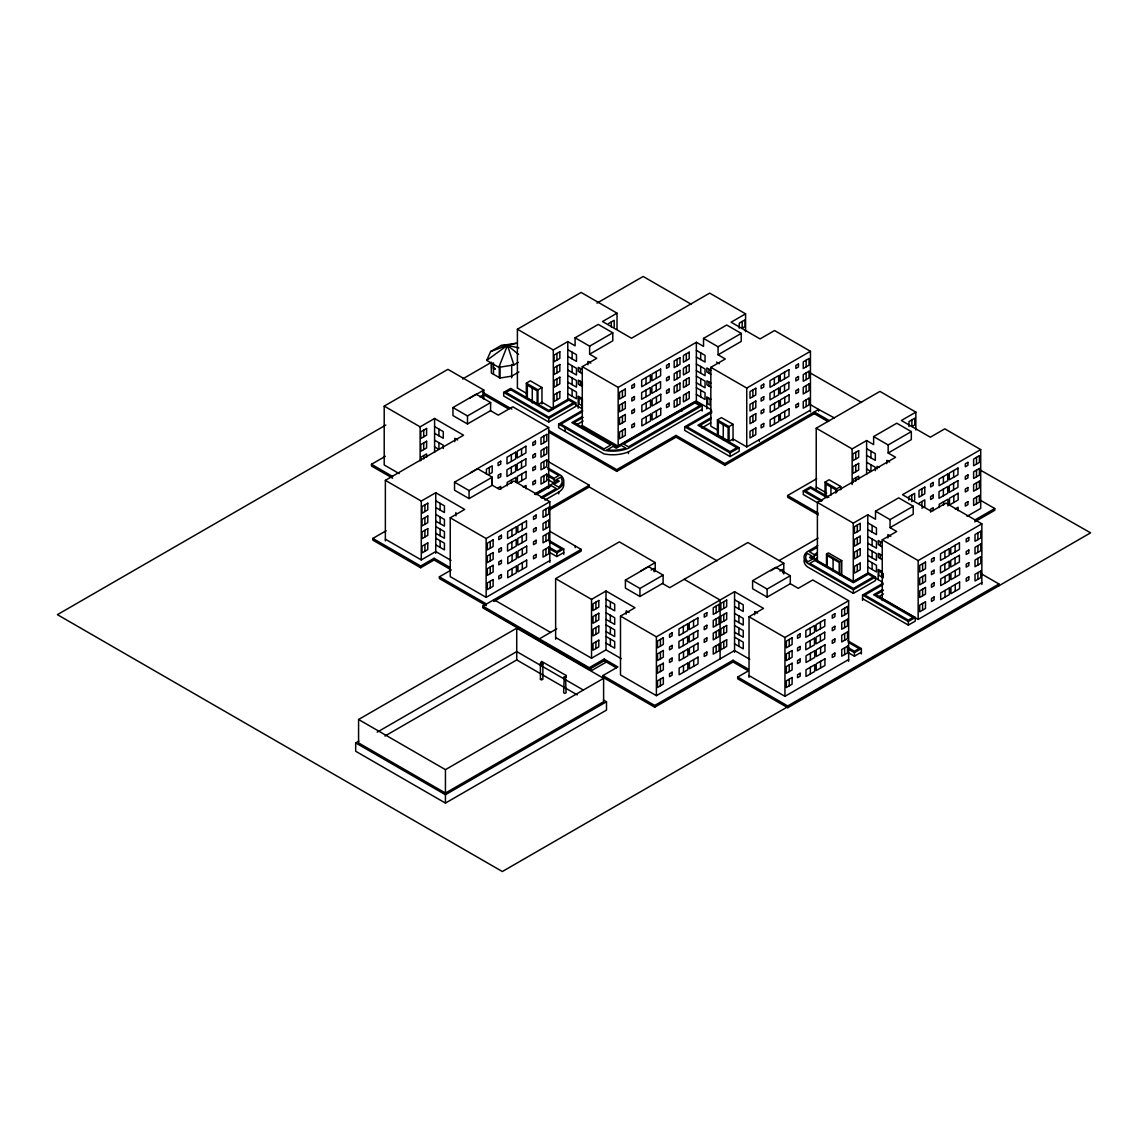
<?xml version="1.0" encoding="UTF-8"?>
<svg xmlns="http://www.w3.org/2000/svg" width="1148" height="1148" viewBox="0 0 1148 1148"><rect width="100%" height="100%" fill="white"/><g stroke="black" fill="none" stroke-linecap="round" stroke-linejoin="round"><path stroke-width="1.5" d="M494.271 601.251L581.175 551.126L581.175 549.39L482.834 606.101L482.834 607.852L589.24 669.399L604.192 660.774L616.419 667.835M493.956 601.423L493.956 599.687L550.538 632.404M542.846 641.804L539.359 640.598L539.417 638.833L482.834 606.101M490.54 410.668L490.67 402.575L476.133 394.18L452.958 407.554L452.958 415.576L467.494 423.971L490.54 410.668L498.304 415.146L512.783 406.794L548.687 427.515L548.687 488.101M542.861 663.931L542.861 679.3L541.311 679.989L540.407 679.3L540.407 663.931L542.502 663.429M540.407 679.3L541.311 678.626M565.476 676.717L566.093 692.718L564.859 693.421L563.625 692.718L564.242 676.717M566.093 677.334L563.625 677.334M498.82 367.36L507.502 345.304L516.37 343.252L500.915 345.591L490.626 351.546L486.723 360.386L498.82 367.36L513.874 364.906L518.25 362.381M542.817 664.104L540.407 663.931M541.784 663.027L540.407 663.114L541.626 661.391L566.251 675.526L565.16 677.722L566.251 675.526M486.723 360.386L507.502 345.304L518.81 347.959M399.174 473.607L384.207 464.969L384.207 406.119L447.921 369.34L483.825 390.076L483.825 398.987M517.404 388.067L517.404 329.218L581.118 292.439L617.021 313.174L617.021 329.218M462.615 378.969L491.272 362.424M385.8 425.047L57.4 614.654L502.336 871.533L786.911 707.225M597.003 303.115L643.153 276.467L691.153 304.191M384.207 406.119L420.125 426.855L434.59 418.489L463.548 435.207L385.369 480.352L385.369 540.938M469.345 398.428L483.825 390.076M517.404 329.218L553.307 349.953L567.786 341.587L575.091 345.806L575.091 337.785L598.251 324.41L612.788 332.805L612.788 340.827L589.627 354.201L589.627 346.179L612.788 332.805M617.021 313.174L602.542 321.526L631.5 338.244L709.679 293.113L745.583 313.834L745.583 331.672M518.925 371.966L511.692 376.142L500.04 378.036L491.344 373.014L491.344 362.983M479.907 396.849L482.791 395.185L482.791 398.528M608.411 323.636L614.194 320.292L614.194 326.979M392.616 478.214L371.493 466.016L371.493 464.28L385.326 456.301M503.671 392.386L510.63 388.368L548.744 410.381L568.834 398.772L575.779 402.79L575.779 406.406L548.744 422.019L503.699 396.003L503.671 392.386L548.744 418.403L575.779 402.79M452.958 407.554L467.494 415.949L490.67 402.575M535.915 403.379L526.329 397.839L526.329 383.131L530.333 380.82L541.971 387.536L541.971 403.981M526.329 383.131L537.967 389.846L541.971 387.536M582.266 427.257L582.266 366.671L596.745 358.305L589.627 354.201M527.348 398.428L527.348 385.211L537.135 390.851L537.135 404.082L537.967 404.555L542.014 402.216M385.369 480.352L421.273 501.073L435.752 492.722L464.71 509.439L450.231 517.791L450.231 576.64L486.135 597.362L549.835 560.597M470.508 472.66L548.687 427.515M582.266 366.671L618.169 387.393L696.362 342.262L703.537 346.409L703.537 338.387L726.698 325.013L741.235 333.394L741.235 341.43L718.074 354.804L718.074 346.768L741.235 333.394M745.583 313.834L731.104 322.201L760.062 338.918L774.541 330.552L810.445 351.288L810.445 411.874M492.191 478.572L492.191 485.26L469.073 498.591L454.536 490.196L454.536 482.174L477.712 468.8L492.248 477.195L492.248 485.217L499.452 489.378L513.931 481.012L549.835 501.748L549.835 562.333M702.203 409.262L628.43 451.853A26.648 15.383 0 0 1 603.991 453.905L558.646 427.73L558.646 424.129L582.682 410.238M582.596 411.615L560.942 424.129L603.991 448.925L610.722 445.051L571.833 422.608L582.179 416.624M449.93 569.15L434.102 560.009L420.67 567.758L372.856 540.163L372.856 538.426L386.101 530.778M583.141 417.398L574.172 422.579L616.275 446.888L694.971 401.47L702.203 405.646L702.203 410.998M577.157 424.459L583.141 421.015M454.536 482.174L469.073 490.569L492.248 477.195M498.103 487.9L500.715 486.393L500.715 489.335M718.39 430.543L710.827 426.181L710.827 367.331L725.306 358.98L718.074 354.804M523.172 487.125L526.071 485.461L526.071 488.804M607.077 449.858L613.089 446.385L616.275 448.237L621.183 445.395L625.847 448.093A25.012 14.436 0 0 1 608.411 449.987L607.12 449.829M534.581 494.114L556.967 481.184L548.055 476.033M385.369 539.187L421.273 559.923L435.752 551.557L450.992 560.368M535.025 494.243L548.687 486.365M582.266 425.521L618.169 446.242L696.362 401.111L710.913 409.52M535.972 494.716L551.485 485.762L556.263 488.531L540.751 497.471M372.856 538.426L420.67 566.021L434.102 558.272L449.93 567.399M541.813 498.289L558.717 488.531A18.813 10.863 0 0 0 561.142 475.559L547.553 467.724M702.203 405.646L628.43 448.237A26.648 15.383 0 0 1 603.991 450.303L558.646 424.129M544.884 500.126L558.717 492.133A18.813 10.863 0 0 0 563.352 482.418M450.231 517.791L486.135 538.527L549.835 501.748M710.827 367.331L746.745 388.067L810.445 351.288M710.712 419.192L700.251 425.234L739.169 447.706L739.169 451.322L730.071 456.574L684.725 430.4L684.725 426.783L711.774 411.171M711.774 412.491L687.021 426.783L730.071 451.594L736.801 447.706L697.912 425.262L711.315 417.528M549.533 508.177L589.268 485.231L589.268 486.967L717.012 560.812M548.888 430.471L616.734 469.647L676.043 435.408L724.847 463.591L818.639 409.434L834.395 417.944M549.505 509.927L589.268 486.967M548.888 432.208L616.734 471.383L676.086 437.115L725.206 465.485L724.847 463.591M486.321 605.67L439.368 578.563L439.368 576.827L451.308 569.925M701.744 427.989L710.712 422.808M717.428 436.34L717.428 419.881L721.418 417.585L733.055 424.301L733.055 440.746M717.428 419.881L729.066 426.611L733.055 424.301M717.428 434.59L729.066 441.32L733.127 438.981L746.745 446.916L810.445 410.137M549.088 548.5L556.809 552.949L563.754 548.945L563.754 554.297M684.725 426.783L730.071 452.958L739.169 447.706M549.088 552.102L556.809 556.565L563.754 552.547M575.349 545.86L575.22 547.682M724.847 465.327L814.291 413.696L827.909 421.56M555.632 639.235L555.632 578.649L619.332 541.87L655.235 562.592L655.235 571.517M816.228 488.775L816.228 428.19L879.928 391.411L915.846 412.132L915.846 429.969M358.578 719.495L516.729 628.186L603.604 678.339L603.604 701.744L445.438 793.053L358.578 742.9L358.578 719.495L445.438 769.648L603.604 678.339M555.632 578.649L591.536 599.371L606.015 591.019L634.973 607.737L620.494 616.089L620.494 674.938L656.398 695.674L734.562 650.514L749.802 659.325M640.756 570.958L655.235 562.592M816.228 428.19L852.132 448.911L866.611 440.559L873.628 444.606L873.628 436.584L896.789 423.21L911.325 431.605L911.325 439.627L888.165 453.001L888.165 444.979L911.325 431.605M915.846 412.132L901.367 420.498L930.325 437.216L944.79 428.85L980.708 449.586L980.708 508.435L967.047 516.313M625.402 580.07L648.577 566.696L663.114 575.091L663.114 583.112L639.938 596.486L625.402 588.092L625.402 580.07L639.938 588.465L663.114 575.091M651.174 570.082L654.059 568.418L654.059 571.761M603.403 699.95L606.503 701.744L606.503 710.095L445.438 803.083L355.679 751.251L355.679 742.9L358.779 741.106M377.19 732.151L516.729 651.59L583.428 690.091M539.359 640.598L539.359 638.862L556.751 628.817M818.266 514.95L787.628 497.256L787.628 495.52L816.702 478.73M818.309 503.211L803.27 494.515L803.27 490.914L810.502 486.738L828.799 497.299M384.939 736.04L516.729 659.942L577.229 694.87M825.039 496.811L825.039 482.103L829.1 479.764L840.738 486.479L840.738 489.751M825.039 482.103L836.691 488.818L840.738 486.479M827.034 566.825L817.39 561.257L817.39 502.408L895.569 457.277L888.165 453.001M555.632 637.484L591.536 658.22L606.015 649.868L621.255 658.665M539.359 638.862L589.24 667.662L604.192 659.038L617.854 666.931L602.915 675.555L602.915 677.291L654.719 707.197L733.012 661.994L748.381 670.877L737.705 677.076L737.705 678.812L787.743 707.699L1090.6 532.844L979.99 469.876M779.305 560.454L818.022 538.111M606.374 662.037L592.138 670.26L589.957 668.997M752.6 580.687L775.761 567.313L790.298 575.708L790.298 583.729L767.137 597.104L752.6 588.723L752.6 580.687L767.137 589.082L790.298 575.708M656.398 695.674L656.398 636.824L734.562 591.679L763.52 608.397L749.041 616.749L749.041 677.334M770.753 570.771L783.783 563.252L783.783 573.957M817.39 502.408L853.294 523.144L867.773 514.778L875.508 519.255L875.508 511.219L898.669 497.845L913.205 506.239L913.205 514.261L890.044 527.635L890.044 519.614L913.205 506.239M980.708 449.586L902.515 494.716L931.473 511.434L945.952 503.082L981.856 523.818L981.856 584.389M817.763 545.63L807.001 551.844A16.861 9.729 0 0 0 807.575 563.324L853.38 589.771L875.508 576.999L875.508 580.601L853.38 593.373L807.575 566.925A16.861 9.729 0 0 1 804.088 560.224M817.218 547.366L809.455 551.844L814.233 554.599L817.333 552.819M779.937 571.073L782.836 569.408L782.836 572.752M817.319 554.254L811.837 557.411L853.38 581.405L868.275 572.809L875.508 576.999M807.819 561.831L812.497 559.133L809.512 557.411L811.923 556.019L807.317 553.365L806.829 553.996A15.225 8.782 0 0 0 807.188 561.171L807.805 561.846M817.319 557.856L814.233 559.636L814.233 556.019M826.503 567.083L826.503 554.01L828.411 552.906L841.757 560.611L841.757 575.335M919.003 503.226L924.8 499.882L924.8 506.569L921.901 508.234M826.503 554.01L839.848 561.716L841.757 560.611M882.252 600.447L882.252 539.861L896.731 531.495L890.044 527.635M355.679 742.9L445.438 794.717L606.503 701.744M955.236 508.951L958.135 507.273L958.135 510.616M854.743 581.146L867.773 573.627L867.773 514.778M974.709 520.116L994.771 508.535L994.771 510.272L974.709 521.852M602.915 675.555L654.719 705.46L733.012 660.258L748.381 669.141M749.041 616.749L784.945 637.484L848.645 600.705L848.645 661.291M882.252 539.861L918.156 560.583L981.856 523.818M862.55 600.404L862.55 595.051L883.185 583.141M883.142 584.504L864.86 595.051L908.341 620.15L912.976 617.481L873.599 594.75L882.712 589.498M883.501 590.373L875.924 594.75L915.286 617.481L915.286 621.097L908.341 625.1L862.55 598.668M877.445 597.491L883.501 593.99M848.272 649.065L854.413 652.609L861.373 648.591L861.373 653.944M862.55 595.051L908.341 621.499L915.286 617.481M749.041 675.598L784.945 696.319L848.645 659.555M848.272 652.667L854.413 656.211L861.373 652.207M882.252 598.711L918.156 619.432L981.856 582.653M737.705 677.076L787.743 705.963L998.99 584.002L998.99 585.738M793.038 703.695L796.095 701.93M799.166 700.151L802.222 698.386M806.814 695.745L809.871 693.966M812.942 692.201L815.998 690.436M819.055 688.671L823.647 686.016M832.831 680.721L837.423 678.066M852.734 669.227L855.791 667.462M866.51 661.277L869.567 659.512M872.638 657.732L875.694 655.967M490.626 351.546L507.502 345.304L518.552 354.445M500.915 345.591L507.502 345.304L513.874 364.906M861.574 402.46L810.388 373.028M703.537 338.387L718.074 346.768M873.628 436.584L888.165 444.979M979.488 499.71L994.771 508.535M809.527 404.168L818.639 409.434L818.639 411.171M829.43 420.699L814.291 411.945L814.291 413.696M696.362 350.37L705.044 355.378L705.044 362.065L696.362 357.057M716.51 362.065L719.394 363.729M866.611 448.667L875.307 453.69L875.307 460.377L866.611 455.354M889.657 462.027L886.758 460.362L886.758 463.706M710.899 370.316L706.838 367.977L706.838 371.995L710.899 374.334M879.167 467.48L877.101 466.275L877.101 468.958M696.362 363.973L705.044 368.982L705.044 375.669L696.362 370.661M866.611 462.271L875.307 467.279L875.307 470.623M866.611 468.958L870.959 471.469L870.959 464.782M710.899 383.131L706.924 380.835L706.924 384.853L710.899 387.134M696.362 376.128L705.044 381.15L705.044 387.837L696.362 382.815M696.362 387.737L705.044 392.745L705.044 399.432L696.362 394.424M710.913 399.289L706.752 396.878L706.752 408.846M575.091 337.785L589.627 346.179M875.508 511.219L890.044 519.614M980.435 573.297L998.99 584.002M816.228 487.039L826.704 493.08M827.278 497.758L810.502 488.072L805.595 490.914L822.413 500.614M567.786 349.695L576.483 354.718L576.483 361.405L567.786 356.382M590.833 363.069L587.948 361.39L587.948 364.734M867.773 522.9L876.455 527.908L876.455 534.595L867.773 529.587M890.819 536.26L887.921 534.581L887.921 537.924M803.27 490.914L821.308 501.332M582.251 369.599L578.276 367.317L578.276 371.321L582.251 373.617M882.224 542.803L878.263 540.507L878.263 544.525L882.224 546.807M567.786 363.299L576.483 368.321L576.483 375.009L567.786 369.986M867.773 536.489L876.455 541.512L876.455 548.199L867.773 543.176M787.628 495.52L818.266 513.213M882.224 555.603L878.349 553.35L878.349 557.368L882.224 559.607M567.786 375.468L576.483 380.476L576.483 387.163L567.786 382.155M867.773 548.658L876.455 553.666L876.455 560.353L867.773 555.345M567.786 387.063L576.483 392.085L576.483 398.772L567.786 393.75M867.773 560.253L876.455 565.275L876.455 571.962L867.773 566.94M882.338 571.804L878.163 569.394L878.163 579.625M575.22 404.727L582.352 408.846L582.352 398.614L578.19 396.204L578.19 408.171M873.714 577.057L882.338 582.036M517.432 388.081L526.028 393.046M541.971 402.245L553.307 408.803L553.307 349.953M843.206 576.167L850.41 580.328M783.783 563.252L747.879 542.53L669.715 587.676L662.468 583.485M848.645 600.705L812.741 579.97L798.262 588.336L790.298 583.729M482.591 392.243L511.865 409.104M482.591 393.979L508.779 409.061M547.711 461.238L589.268 485.231M847.769 640.742L861.373 648.591M848.3 642.378L859.048 648.591L854.413 651.26L848.272 647.716M548.084 469.36L558.818 475.559L554.183 478.242L548.055 474.698M548.055 479.649L554.183 483.193L554.183 479.577M434.59 426.597L443.286 431.619L443.286 438.306L434.59 433.284M457.636 439.971L454.751 438.292L454.751 441.636M734.562 599.787L743.244 604.795L743.244 611.482L734.562 606.474M757.608 613.147L754.71 611.482L754.71 614.826M684.194 579.309L720.097 600.045L720.097 658.895M434.59 440.201L443.286 445.223L443.286 448.567M734.562 613.391L743.244 618.399L743.244 625.086L734.562 620.078M434.59 446.888L438.938 449.399L438.938 442.712M734.562 625.545L743.244 630.568L743.244 637.255L734.562 632.232M734.562 637.14L743.244 642.163L743.244 648.85L734.562 643.827M549.404 531.036L581.175 549.39M548.572 540.177L563.754 548.945M549.088 541.813L561.444 548.945L556.809 551.614L549.088 547.166M435.752 500.829L444.434 505.838L444.434 512.525L435.752 507.516M606.015 599.127L614.697 604.135L614.697 610.822L606.015 605.814M629.061 612.487L626.162 610.822L626.162 614.166M371.493 464.28L392.616 476.477M620.494 616.089L656.398 636.824M435.752 514.433L444.434 519.441L444.434 526.128L435.752 521.12M606.015 612.731L614.697 617.739L614.697 624.426L606.015 619.418M435.752 526.588L444.434 531.61L444.434 538.297L435.752 533.275M606.015 624.885L614.697 629.908L614.697 636.595L606.015 631.572M435.752 538.182L444.434 543.205L444.434 549.892L435.752 544.87M606.015 636.494L614.697 641.502L614.697 648.189L606.015 643.181M439.368 576.827L486.508 604.035M483.48 607.522L538.541 639.307M560.812 652.179L546.304 644.616L546.304 642.88M565.419 654.834L574.617 660.143M577.688 661.908L588.422 668.107M977.909 532.916L977.909 539.603M977.909 545.659L977.909 552.346M977.909 558.359L977.909 565.046M977.909 572.608L977.909 579.295M976.503 457.392L976.503 464.079M976.503 470.149L976.503 476.836M976.503 482.834L976.503 489.522M976.503 497.098L976.503 503.785M955.28 570.484L955.28 577.171M955.251 584.49L955.251 591.177M955.107 545.286L955.107 551.973M955.064 557.856L955.064 564.543M953.801 495.793L953.801 502.48M953.644 470.58L953.644 477.267M953.601 483.15L953.601 489.837M947.918 505.924L947.918 499.236L939.236 504.245L939.236 507.588M944.876 551.241L944.876 557.928M945.048 576.439L945.048 583.127M945.019 590.445L945.019 597.132M944.833 563.812L944.833 570.499M943.584 501.733L943.584 505.077M943.412 476.535L943.412 483.222M943.369 489.105L943.369 495.793M933.209 510.616L933.209 507.674L930.612 509.181L930.612 512.123M922.59 563.725L922.59 570.413M922.59 576.468L922.59 583.155M922.59 589.154L922.59 595.841M922.59 603.418L922.59 610.105M921.901 488.79L921.901 495.477M921.901 501.547L921.901 506.569M918.156 560.583L918.156 619.432M914.64 500.054L914.64 493.367L908.857 496.711L908.857 500.054M911.885 419.881L911.885 426.568L914.784 424.889L914.784 418.202L909.001 421.546L909.001 426.568M911.756 495.032L911.756 501.719M908.341 621.499L908.341 625.1M883.243 573.412L883.243 577.817M880.243 541.655L880.243 545.659M880.243 554.455L880.243 558.473M872.121 525.397L872.121 532.084M872.121 539L872.121 545.687M872.121 551.169L872.121 557.856M872.121 562.764L872.121 569.451M870.959 451.178L870.959 457.865M866.611 440.559L866.611 474.425M858.661 479.448L858.661 476.104L852.864 479.448L852.864 482.791M857.298 525.067L857.298 531.754M857.298 537.809L857.298 544.496M857.298 550.509L857.298 557.196M857.298 564.759L857.298 571.446M855.762 452.326L855.762 459.013M855.762 465.084L855.762 471.771M855.762 477.769L855.762 481.112M854.413 652.609L854.413 656.211M853.294 523.144L853.294 581.993M853.38 589.771L853.38 593.373M852.132 448.911L852.132 484.585M844.627 608.153L844.627 614.84M844.627 620.91L844.627 627.597M844.627 633.596L844.627 640.283M844.627 647.859L844.627 654.547M839.848 561.716L839.848 574.804M839.188 574.359L839.188 562.491L827.206 555.575L827.206 567.428M836.691 488.818L836.691 492.09M835.801 493.109L835.801 489.794L826.015 484.155L826.015 495.721M833.075 558.961L833.075 570.829M830.937 486.996L830.937 495.262M820.605 647.329L820.605 654.016M820.576 661.334L820.576 668.021M820.433 622.116L820.433 628.803M820.39 634.701L820.39 641.388M810.373 653.284L810.373 659.971M810.345 667.275L810.345 673.962M810.201 628.071L810.201 634.758M810.158 640.641L810.158 647.329M806.14 360.156L806.14 366.843M806.14 372.913L806.14 379.601M806.14 385.599L806.14 392.286M806.14 399.863L806.14 406.55M789.221 639.479L789.221 646.166M789.221 652.222L789.221 658.909M789.221 664.922L789.221 671.609M789.221 679.171L789.221 685.858M787.743 705.963L787.743 707.699M784.945 637.484L784.945 696.319M784.744 397.351L784.744 404.039M784.73 411.357L784.73 418.044M784.572 372.153L784.572 378.84M784.529 384.724L784.529 391.411M774.355 378.108L774.355 384.795M774.513 403.307L774.513 409.994M774.498 417.312L774.498 423.999M774.297 390.679L774.297 397.366M767.137 589.082L767.137 597.104M759.316 439.655L759.316 441.392M752.901 389.933L752.901 396.62M752.901 402.69L752.901 409.377M752.901 415.375L752.901 422.062M752.901 429.639L752.901 436.326M746.745 388.067L746.745 446.916M742.168 321.483L742.168 328.17L745.066 326.506L745.066 319.818L739.269 323.162L739.269 328.17M738.91 602.284L738.91 608.971M738.91 615.888L738.91 622.575M738.91 628.056L738.91 634.744M738.91 639.651L738.91 646.338M734.562 591.679L734.562 652.265M733.012 660.258L733.012 661.994M730.071 452.958L730.071 456.574M729.066 426.611L729.066 441.32M728.119 440.76L728.119 427.544L718.332 421.89L718.332 435.121M723.771 601.724L723.771 608.411M723.771 614.467L723.771 621.154M723.771 627.167L723.771 633.854M723.771 641.416L723.771 648.103M723.254 424.731L723.254 439.698M716.151 606.072L716.151 612.759M716.151 618.829L716.151 625.516M716.151 631.515L716.151 638.202M716.151 645.779L716.151 652.466M708.919 369.182L708.919 373.186M708.919 381.983L708.919 385.986M700.696 352.881L700.696 359.568M700.696 366.47L700.696 373.157M700.696 378.639L700.696 385.326M700.696 390.234L700.696 396.921M696.362 342.262L696.362 402.848M693.564 620.408L693.564 627.095M693.521 632.993L693.521 639.68M693.736 645.621L693.736 652.308M693.708 659.626L693.708 666.314M686.317 353.828L686.317 360.515M686.317 366.585L686.317 373.272M686.317 379.271L686.317 385.958M686.317 393.534L686.317 400.221M683.505 651.576L683.505 658.263M683.49 665.567L683.49 672.254M683.333 626.363L683.333 633.05M683.29 638.934L683.29 645.621M681.883 409.463L681.883 411.199M677.076 359.295L677.076 365.982M677.076 372.038L677.076 378.725M677.076 384.738L677.076 391.425M677.076 398.987L677.076 405.675M676.043 435.408L676.043 437.144M660.43 639.422L660.43 646.109M660.43 652.164L660.43 658.852M660.43 664.85L660.43 671.537M660.43 679.114L660.43 685.801M656.441 396.792L656.441 403.479M656.269 371.593L656.269 378.28M656.226 384.164L656.226 390.851M656.412 410.797L656.412 417.485M654.719 705.46L654.719 707.197M646.209 402.747L646.209 409.434M646.195 416.753L646.195 423.44M646.037 377.534L646.037 384.221M645.994 390.119L645.994 396.806M639.938 588.465L639.938 596.486M628.43 451.853L628.43 453.589M622.417 390.722L622.417 397.409M622.417 403.465L622.417 410.152M622.417 416.15L622.417 422.837M622.417 430.414L622.417 437.101M618.169 387.393L618.169 446.242M616.734 469.647L616.734 471.383M611.296 321.957L611.296 326.979M610.363 601.638L610.363 608.325M610.363 615.228L610.363 621.915M610.363 627.396L610.363 634.083M610.363 638.991L610.363 645.678M606.015 591.019L606.015 649.868M604.192 659.038L604.192 660.774M595.912 602.155L595.912 608.842M595.912 614.898L595.912 621.585M595.912 627.597L595.912 634.284M595.912 641.847L595.912 648.534M591.536 599.371L591.536 658.22M589.24 667.662L589.24 669.399M580.271 368.465L580.271 372.469M580.343 381.308L580.343 385.326M572.135 352.206L572.135 358.894M572.135 365.81L572.135 372.497M572.135 377.965L572.135 384.652M572.135 389.574L572.135 396.261M567.786 341.587L567.786 400.437M565.074 427.831L565.074 431.447M558.717 492.133L558.717 493.87M556.938 353.441L556.938 360.128M556.938 366.183L556.938 372.87M556.938 378.883L556.938 385.57M556.938 393.147L556.938 399.834M556.809 552.949L556.809 556.565M548.744 418.403L548.744 422.019M545.931 509.052L545.931 515.739M545.931 521.795L545.931 528.482M545.931 534.494L545.931 541.182M545.931 548.744L545.931 555.431M543.894 436.039L543.894 442.726M543.894 448.796L543.894 455.483M543.894 461.482L543.894 468.169M543.894 475.746L543.894 482.433M537.967 389.846L537.967 404.555M532.27 388.053L532.27 403.005M522.326 548.615L522.326 555.302M522.311 562.62L522.311 569.308M522.168 523.416L522.168 530.103M522.11 535.987L522.11 542.674M521.579 448.753L521.579 455.44M521.737 473.966L521.737 480.653M521.522 461.324L521.522 468.011M516.729 628.186L516.729 659.942M515.854 482.418L515.854 477.41L507.172 482.418L507.172 485.762M512.094 554.57L512.094 561.257M512.08 568.576L512.08 575.263M511.936 529.371L511.936 536.059M511.879 541.942L511.879 548.629M511.692 364.433L511.692 377.879M511.506 479.921L511.506 483.265M511.348 454.708L511.348 461.396M511.305 467.279L511.305 473.966M500.04 366.327L500.04 378.036M499.294 366.198L499.294 377.606M493.496 362.854L493.496 374.262M491.602 362.409L491.602 368.436M490.239 541.555L490.239 548.242M490.239 554.312L490.239 560.999M490.239 566.997L490.239 573.684M490.239 581.261L490.239 587.948M489.292 467.494L489.292 474.181L492.191 472.517L492.191 465.83L486.393 469.173L486.393 474.181M486.135 538.527L486.135 597.362M469.073 490.569L469.073 498.591M467.494 415.949L467.494 423.971M455.899 512.525L455.899 515.868M445.438 769.648L445.438 793.053M445.438 794.717L445.438 803.083M440.1 503.326L440.1 510.013M440.1 516.93L440.1 523.617M440.1 529.099L440.1 535.786M440.1 540.694L440.1 547.381M438.938 429.108L438.938 435.795M435.752 492.722L435.752 553.307M434.59 418.489L434.59 452.369M434.102 558.272L434.102 560.009M426.597 457.263L426.597 453.919L420.814 457.263L420.814 460.606M424.904 504.862L424.904 511.549M424.904 517.619L424.904 524.306M424.904 530.304L424.904 536.991M424.904 544.568L424.904 551.255M423.712 430.141L423.712 436.828M423.712 442.898L423.712 449.586M423.712 455.584L423.712 458.927M421.273 501.073L421.273 559.923M420.67 566.021L420.67 567.758M420.125 426.855L420.125 460.735M494.386 368.35L495.161 369.297L494.429 368.235M558.703 487.068L553.795 484.341L559.277 481.184L556.507 479.577L560.698 477.152L561.257 477.984A17.163 9.916 0 0 1 558.703 487.068M426.597 428.477L420.814 431.82L420.814 438.507L426.597 435.164L426.597 428.477M559.837 351.762L554.039 355.105L554.039 361.792L559.837 358.449L559.837 351.762M510.63 389.703L505.995 392.386L548.744 417.068L573.469 402.79L568.834 400.107L548.744 411.716L510.63 389.703M426.597 441.234L420.814 444.577L420.814 451.264L426.597 447.921L426.597 441.234M559.837 364.519L554.039 367.862L554.039 374.549L559.837 371.206L559.837 364.519M559.837 377.204L554.039 380.548L554.039 387.235L559.837 383.891L559.837 377.204M559.837 391.468L554.039 394.812L554.039 401.499L559.837 398.155L559.837 391.468M515.696 452.197L507 457.22L507 463.907L515.696 458.884L515.696 452.197M525.913 446.242L517.231 451.264L517.231 457.952L525.913 452.929L525.913 446.242M427.788 503.197L422.005 506.541L422.005 513.228L427.788 509.884L427.788 503.197M535.427 441.062L532.83 442.568L532.83 445.51L535.427 444.003L535.427 441.062M546.792 434.375L541.009 437.718L541.009 444.405L546.792 441.062L546.792 434.375M625.316 389.043L619.518 392.386L619.518 399.074L625.316 395.73L625.316 389.043M669.141 363.873L666.543 365.38L666.543 368.321L669.141 366.815L669.141 363.873M679.975 357.616L674.177 360.96L674.177 367.647L679.975 364.303L679.975 357.616M689.202 352.163L683.419 355.507L683.419 362.194L689.202 358.85L689.202 352.163M500.715 461.209L498.103 462.716L498.103 465.658L500.715 464.165L500.715 461.209M634.428 384.02L631.816 385.527L631.816 388.469L634.428 386.962L634.428 384.02M650.385 375.037L641.689 380.045L641.689 386.733L650.385 381.724L650.385 375.037M660.617 369.082L651.921 374.09L651.921 380.777L660.617 375.769L660.617 369.082M525.87 458.827L517.188 463.835L517.188 470.522L525.87 465.514L525.87 458.827M515.639 464.768L506.957 469.79L506.957 476.477L515.639 471.455L515.639 464.768M427.788 515.954L422.005 519.298L422.005 525.985L427.788 522.641L427.788 515.954M500.715 473.765L498.103 475.272L498.103 478.214L500.715 476.707L500.715 473.765M535.427 453.618L532.83 455.125L532.83 458.066L535.427 456.56L535.427 453.618M546.792 447.132L541.009 450.475L541.009 457.162L546.792 453.819L546.792 447.132M625.316 401.8L619.518 405.144L619.518 411.831L625.316 408.487L625.316 401.8M634.428 396.577L631.816 398.083L631.816 401.025L634.428 399.518L634.428 396.577M669.141 376.429L666.543 377.936L666.543 380.878L669.141 379.371L669.141 376.429M679.975 370.374L674.177 373.717L674.177 380.404L679.975 377.061L679.975 370.374M689.202 364.906L683.419 368.25L683.419 374.937L689.202 371.593L689.202 364.906M650.342 387.608L641.646 392.616L641.646 399.303L650.342 394.295L650.342 387.608M660.559 381.653L651.877 386.675L651.877 393.362L660.559 388.34L660.559 381.653M526.085 471.455L517.404 476.463L517.404 483.15L526.085 478.142L526.085 471.455M535.427 466.246L532.83 467.753L532.83 470.694L535.427 469.188L535.427 466.246M669.141 389.057L666.543 390.55L666.543 393.491L669.141 391.999L669.141 389.057M427.788 528.64L422.005 531.983L422.005 538.67L427.788 535.327L427.788 528.64M546.792 459.817L541.009 463.161L541.009 469.848L546.792 466.504L546.792 459.817M625.316 414.485L619.518 417.829L619.518 424.516L625.316 421.173L625.316 414.485M634.428 409.205L631.816 410.711L631.816 413.653L634.428 412.146L634.428 409.205M679.975 383.059L674.177 386.402L674.177 393.09L679.975 389.746L679.975 383.059M689.202 377.592L683.419 380.935L683.419 387.622L689.202 384.279L689.202 377.592M650.543 400.236L641.861 405.258L641.861 411.945L650.543 406.923L650.543 400.236M660.774 394.281L652.093 399.303L652.093 405.99L660.774 400.968L660.774 394.281M535.427 480.395L532.83 481.902L532.83 484.843L535.427 483.337L535.427 480.395M546.792 474.081L541.009 477.425L541.009 484.112L546.792 480.768L546.792 474.081M625.316 428.749L619.518 432.093L619.518 438.78L625.316 435.436L625.316 428.749M634.428 423.368L631.816 424.875L631.816 427.817L634.428 426.31L634.428 423.368M660.76 408.286L652.078 413.309L652.078 419.996L660.76 414.973L660.76 408.286M669.141 403.206L666.543 404.713L666.543 407.655L669.141 406.148L669.141 403.206M689.202 391.855L683.419 395.199L683.419 401.886L689.202 398.543L689.202 391.855M427.788 542.904L422.005 546.247L422.005 552.934L427.788 549.591L427.788 542.904M650.529 414.241L641.847 419.25L641.847 425.937L650.529 420.929L650.529 414.241M679.975 397.323L674.177 400.666L674.177 407.353L679.975 404.01L679.975 397.323M694.971 402.891L623.651 444.061L628.43 446.816L699.735 405.646L694.971 402.891M548.816 507.373L543.033 510.716L543.033 517.404L548.816 514.06L548.816 507.373M493.123 539.89L487.34 543.234L487.34 549.921L493.123 546.577L493.123 539.89M501.418 535.226L498.806 536.733L498.806 539.675L501.418 538.168L501.418 535.226M536.13 515.065L533.519 516.571L533.519 519.513L536.13 518.006L536.13 515.065M755.8 388.254L750.017 391.597L750.017 398.284L755.8 394.941L755.8 388.254M516.27 526.86L507.588 531.868L507.588 538.556L516.27 533.547L516.27 526.86M526.501 520.905L517.82 525.913L517.82 532.6L526.501 527.592L526.501 520.905M763.75 384.135L761.138 385.642L761.138 388.584L763.75 387.077L763.75 384.135M788.92 369.642L780.238 374.664L780.238 381.351L788.92 376.329L788.92 369.642M798.463 363.988L795.851 365.495L795.851 368.436L798.463 366.93L798.463 363.988M778.688 375.597L770.007 380.605L770.007 387.292L778.688 382.284L778.688 375.597M809.039 358.492L803.241 361.835L803.241 368.522L809.039 365.179L809.039 358.492M548.816 520.13L543.033 523.474L543.033 530.161L548.816 526.817L548.816 520.13M501.418 547.783L498.806 549.289L498.806 552.231L501.418 550.724L501.418 547.783M536.13 527.621L533.519 529.128L533.519 532.069L536.13 530.563L536.13 527.621M493.123 552.633L487.34 555.976L487.34 562.663L493.123 559.32L493.123 552.633M516.227 539.431L507.545 544.439L507.545 551.126L516.227 546.118L516.227 539.431M526.458 533.476L517.777 538.498L517.777 545.185L526.458 540.163L526.458 533.476M755.8 401.011L750.017 404.354L750.017 411.041L755.8 407.698L755.8 401.011M798.463 376.544L795.851 378.036L795.851 380.993L798.463 379.486L798.463 376.544M763.75 396.691L761.138 398.198L761.138 401.14L763.75 399.633L763.75 396.691M778.645 388.168L769.964 393.19L769.964 399.877L778.645 394.855L778.645 388.168M788.877 382.212L780.195 387.235L780.195 393.922L788.877 388.899L788.877 382.212M809.039 371.235L803.241 374.578L803.241 381.265L809.039 377.922L809.039 371.235M548.816 532.816L543.033 536.159L543.033 542.846L548.816 539.503L548.816 532.816M501.418 560.396L498.806 561.903L498.806 564.845L501.418 563.338L501.418 560.396M536.13 540.249L533.519 541.756L533.519 544.697L536.13 543.191L536.13 540.249M493.123 565.333L487.34 568.676L487.34 575.363L493.123 572.02L493.123 565.333M516.442 552.059L507.76 557.081L507.76 563.768L516.442 558.746L516.442 552.059M526.674 546.118L517.992 551.126L517.992 557.813L526.674 552.805L526.674 546.118M755.8 413.696L750.017 417.04L750.017 423.727L755.8 420.383L755.8 413.696M763.75 409.319L761.138 410.826L761.138 413.768L763.75 412.261L763.75 409.319M798.463 389.158L795.851 390.664L795.851 393.606L798.463 392.099L798.463 389.158M778.861 400.81L770.179 405.818L770.179 412.505L778.861 407.497L778.861 400.81M789.092 394.855L780.396 399.863L780.396 406.55L789.092 401.542L789.092 394.855M809.039 383.934L803.241 387.278L803.241 393.965L809.039 390.621L809.039 383.934M501.418 574.56L498.806 576.066L498.806 579.008L501.418 577.501L501.418 574.56M536.13 554.412L533.519 555.919L533.519 558.861L536.13 557.354L536.13 554.412M548.816 547.079L543.033 550.423L543.033 557.11L548.816 553.766L548.816 547.079M493.123 579.582L487.34 582.926L487.34 589.613L493.123 586.269L493.123 579.582M516.428 566.064L507.732 571.073L507.732 577.76L516.428 572.752L516.428 566.064M526.659 560.109L517.963 565.132L517.963 571.819L526.659 566.796L526.659 560.109M755.8 427.96L750.017 431.304L750.017 437.991L755.8 434.647L755.8 427.96M798.463 403.321L795.851 404.828L795.851 407.77L798.463 406.263L798.463 403.321M763.75 423.483L761.138 424.975L761.138 427.917L763.75 426.425L763.75 423.483M778.846 414.801L770.15 419.824L770.15 426.511L778.846 421.488L778.846 414.801M789.078 408.846L780.382 413.868L780.382 420.555L789.078 415.533L789.078 408.846M809.039 398.184L803.241 401.527L803.241 408.214L809.039 404.871L809.039 398.184M598.797 600.476L593.014 603.819L593.014 610.506L598.797 607.163L598.797 600.476M858.661 450.662L852.864 454.005L852.864 460.692L858.661 457.349L858.661 450.662M598.797 613.233L593.014 616.576L593.014 623.264L598.797 619.92L598.797 613.233M858.661 463.405L852.864 466.748L852.864 473.435L858.661 470.092L858.661 463.405M598.797 625.918L593.014 629.262L593.014 635.949L598.797 632.605L598.797 625.918M598.797 640.182L593.014 643.526L593.014 650.213L598.797 646.869L598.797 640.182M719.05 604.393L713.252 607.737L713.252 614.424L719.05 611.08L719.05 604.393M726.67 600.045L720.872 603.389L720.872 610.076L726.67 606.732L726.67 600.045M860.196 523.388L854.413 526.731L854.413 533.418L860.196 530.075L860.196 523.388M663.329 637.743L657.531 641.086L657.531 647.773L663.329 644.43L663.329 637.743M672.125 632.878L669.528 634.385L669.528 637.327L672.125 635.82L672.125 632.878M687.681 623.866L678.999 628.874L678.999 635.562L687.681 630.553L687.681 623.866M697.912 617.911L689.216 622.919L689.216 629.606L697.912 624.598L697.912 617.911M706.852 612.716L704.241 614.223L704.241 617.165L706.852 615.658L706.852 612.716M924.8 487.125L919.003 490.469L919.003 497.156L924.8 493.812L924.8 487.125M947.76 474.024L939.064 479.046L939.064 485.733L947.76 480.711L947.76 474.024M957.977 468.068L949.296 473.091L949.296 479.778L957.977 474.755L957.977 468.068M967.936 462.343L965.325 463.849L965.325 466.791L967.936 465.284L967.936 462.343M979.402 455.727L973.619 459.071L973.619 465.758L979.402 462.414L979.402 455.727M933.209 482.504L930.612 483.997L930.612 486.939L933.209 485.446L933.209 482.504M814.807 560.468L809.885 563.324L853.38 588.436L873.197 576.999L868.275 574.158L853.38 582.739L814.807 560.468M719.05 617.15L713.252 620.494L713.252 627.181L719.05 623.838L719.05 617.15M726.67 612.802L720.872 616.146L720.872 622.833L726.67 619.49L726.67 612.802M860.196 536.145L854.413 539.488L854.413 546.175L860.196 542.832L860.196 536.145M663.329 650.5L657.531 653.843L657.531 660.531L663.329 657.187L663.329 650.5M672.125 645.434L669.528 646.941L669.528 649.883L672.125 648.376L672.125 645.434M687.638 636.437L678.942 641.445L678.942 648.132L687.638 643.124L687.638 636.437M697.869 630.482L689.173 635.49L689.173 642.177L697.869 637.169L697.869 630.482M706.852 625.273L704.241 626.779L704.241 629.721L706.852 628.214L706.852 625.273M933.209 495.061L930.612 496.553L930.612 499.495L933.209 498.002L933.209 495.061M947.703 486.594L939.021 491.617L939.021 498.304L947.703 493.281L947.703 486.594M957.934 480.639L949.253 485.661L949.253 492.349L957.934 487.326L957.934 480.639M967.936 474.899L965.325 476.406L965.325 479.347L967.936 477.841L967.936 474.899M979.402 468.47L973.619 471.814L973.619 478.501L979.402 475.157L979.402 468.47M719.05 629.836L713.252 633.179L713.252 639.866L719.05 636.523L719.05 629.836M726.67 625.488L720.872 628.831L720.872 635.518L726.67 632.175L726.67 625.488M860.196 548.83L854.413 552.174L854.413 558.861L860.196 555.517L860.196 548.83M706.852 637.901L704.241 639.407L704.241 642.349L706.852 640.842L706.852 637.901M663.329 663.185L657.531 666.529L657.531 673.216L663.329 669.872L663.329 663.185M672.125 658.062L669.528 659.555L669.528 662.496L672.125 661.004L672.125 658.062M687.853 649.065L679.157 654.087L679.157 660.774L687.853 655.752L687.853 649.065M698.07 643.11L689.388 648.132L689.388 654.819L698.07 649.797L698.07 643.11M958.15 493.281L949.468 498.289L949.468 504.976L958.15 499.968L958.15 493.281M967.936 487.527L965.325 489.034L965.325 491.975L967.936 490.469L967.936 487.527M979.402 481.17L973.619 484.513L973.619 491.201L979.402 487.857L979.402 481.17M719.05 644.1L713.252 647.443L713.252 654.13L719.05 650.787L719.05 644.1M726.67 639.752L720.872 643.095L720.872 649.782L726.67 646.439L726.67 639.752M860.196 563.094L854.413 566.438L854.413 573.125L860.196 569.781L860.196 563.094M698.056 657.115L689.374 662.123L689.374 668.81L698.056 663.802L698.056 657.115M663.329 677.449L657.531 680.793L657.531 687.48L663.329 684.136L663.329 677.449M672.125 672.211L669.528 673.718L669.528 676.66L672.125 675.153L672.125 672.211M687.824 663.07L679.142 668.079L679.142 674.766L687.824 669.758L687.824 663.07M706.852 652.064L704.241 653.571L704.241 656.513L706.852 655.006L706.852 652.064M967.936 501.69L965.325 503.183L965.325 506.125L967.936 504.632L967.936 501.69M979.402 495.434L973.619 498.777L973.619 505.464L979.402 502.121L979.402 495.434M792.106 637.8L786.323 641.144L786.323 647.831L792.106 644.487L792.106 637.8M834.869 613.75L832.271 615.256L832.271 618.198L834.869 616.691L834.869 613.75M800.156 633.911L797.544 635.404L797.544 638.345L800.156 636.853L800.156 633.911M814.549 625.574L805.853 630.582L805.853 637.269L814.549 632.261L814.549 625.574M824.781 619.619L816.085 624.627L816.085 631.314L824.781 626.306L824.781 619.619M847.525 606.488L841.728 609.832L841.728 616.519L847.525 613.176L847.525 606.488M925.489 562.046L919.706 565.39L919.706 572.077L925.489 568.734L925.489 562.046M949.224 548.73L940.528 553.738L940.528 560.425L949.224 555.417L949.224 548.73M959.455 542.774L950.759 547.797L950.759 554.484L959.455 549.462L959.455 542.774M968.812 537.494L966.214 539L966.214 541.942L968.812 540.435L968.812 537.494M934.099 557.641L931.487 559.148L931.487 562.09L934.099 560.583L934.099 557.641M980.808 531.237L975.011 534.581L975.011 541.268L980.808 537.924L980.808 531.237M792.106 650.557L786.323 653.901L786.323 660.588L792.106 657.244L792.106 650.557M800.156 646.467L797.544 647.96L797.544 650.902L800.156 649.409L800.156 646.467M814.492 638.144L805.81 643.153L805.81 649.84L814.492 644.832L814.492 638.144M824.723 632.189L816.041 637.197L816.041 643.885L824.723 638.876L824.723 632.189M834.869 626.306L832.271 627.812L832.271 630.754L834.869 629.248L834.869 626.306M847.525 619.231L841.728 622.575L841.728 629.262L847.525 625.918L847.525 619.231M925.489 574.804L919.706 578.147L919.706 584.834L925.489 581.491L925.489 574.804M949.166 561.3L940.485 566.323L940.485 573.01L949.166 567.987L949.166 561.3M959.398 555.345L950.716 560.368L950.716 567.055L959.398 562.032L959.398 555.345M934.099 570.197L931.487 571.704L931.487 574.646L934.099 573.139L934.099 570.197M968.812 550.05L966.214 551.557L966.214 554.498L968.812 552.992L968.812 550.05M980.808 543.994L975.011 547.338L975.011 554.025L980.808 550.681L980.808 543.994M792.106 663.243L786.323 666.586L786.323 673.273L792.106 669.93L792.106 663.243M800.156 659.081L797.544 660.588L797.544 663.53L800.156 662.023L800.156 659.081M814.707 650.773L806.025 655.795L806.025 662.482L814.707 657.46L814.707 650.773M824.938 644.817L816.257 649.84L816.257 656.527L824.938 651.504L824.938 644.817M834.869 638.934L832.271 640.441L832.271 643.382L834.869 641.875L834.869 638.934M847.525 631.917L841.728 635.26L841.728 641.947L847.525 638.604L847.525 631.917M925.489 587.489L919.706 590.833L919.706 597.52L925.489 594.176L925.489 587.489M968.812 562.663L966.214 564.17L966.214 567.112L968.812 565.605L968.812 562.663M934.099 582.825L931.487 584.332L931.487 587.274L934.099 585.767L934.099 582.825M949.382 573.928L940.7 578.951L940.7 585.638L949.382 580.615L949.382 573.928M959.613 567.987L950.931 572.995L950.931 579.683L959.613 574.674L959.613 567.987M980.808 556.68L975.011 560.023L975.011 566.71L980.808 563.367L980.808 556.68M792.106 677.507L786.323 680.85L786.323 687.537L792.106 684.194L792.106 677.507M800.156 673.245L797.544 674.751L797.544 677.693L800.156 676.186L800.156 673.245M814.693 664.778L806.011 669.786L806.011 676.473L814.693 671.465L814.693 664.778M824.924 658.823L816.242 663.831L816.242 670.518L824.924 665.51L824.924 658.823M834.869 653.083L832.271 654.59L832.271 657.531L834.869 656.039L834.869 653.083M847.525 646.181L841.728 649.524L841.728 656.211L847.525 652.868L847.525 646.181M925.489 601.753L919.706 605.096L919.706 611.784L925.489 608.44L925.489 601.753M949.367 587.934L940.686 592.956L940.686 599.643L949.367 594.621L949.367 587.934M959.599 581.979L950.917 587.001L950.917 593.688L959.599 588.666L959.599 581.979M934.099 596.989L931.487 598.481L931.487 601.423L934.099 599.93L934.099 596.989M968.812 576.827L966.214 578.334L966.214 581.275L968.812 579.769L968.812 576.827M980.808 570.943L975.011 574.287L975.011 580.974L980.808 577.631L980.808 570.943M710.124 399.375L707.642 397.94L707.642 403.622L710.124 405.057L710.124 399.375M582.337 382.456L578.362 380.16L578.362 384.178L582.337 386.474L582.337 382.456M581.72 399.547L579.066 398.012L579.066 404.039L581.72 405.574L581.72 399.547M881.65 572.651L878.823 571.015L878.823 575.292L881.65 576.942L881.65 572.651"/></g></svg>
